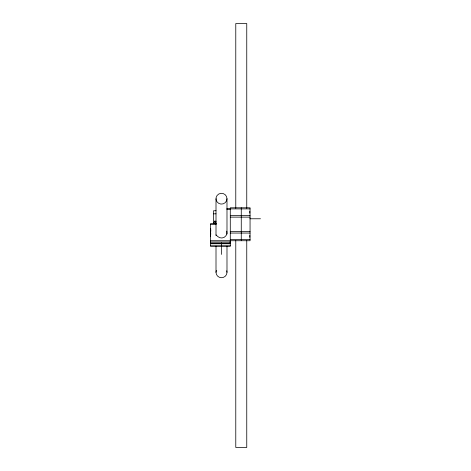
<?xml version="1.0" encoding="UTF-8"?>
<svg xmlns="http://www.w3.org/2000/svg" width="471" height="471" viewBox="0 0 471 471"><rect width="100%" height="100%" fill="white"/><g stroke="black" fill="none" stroke-linecap="round" stroke-linejoin="round"><path stroke-width="0.71" d="M210.513 236.089L210.731 228.841M210.513 235.889L210.773 230.195M210.702 228.847L210.513 232.409M210.513 233.993L210.967 233.952M226.851 208.47L230.284 208.47M230.284 208.888L250.054 208.888M226.851 209.36L230.284 209.36M216.006 210.749L213.534 210.749L213.534 221.164L216.006 221.164M213.534 213.828L216.006 213.828M230.284 215.477L250.054 215.477M230.284 217.125L250.054 217.125M249.807 218.774L260.487 218.774M216.006 221.865L213.534 221.865L213.534 223.766M213.534 222.954L216.006 222.954M213.534 223.26L216.006 223.26M216.283 223.607L210.513 223.607L210.513 246.38L230.284 246.38L230.284 207.793L250.054 207.793L250.054 240.734L210.513 240.722M210.513 224.502L216.283 224.502M230.284 231.402L250.054 231.402M230.284 233.051L250.054 233.051M230.284 239.639L250.054 239.639M210.513 241.994L230.284 241.994M210.513 243.142L230.284 243.142M210.513 243.33L230.284 243.33M210.513 245.238L230.284 245.238M216.006 234.852L217.614 236.436A5.493 5.405 0 0 0 226.775 231.126M249.777 211.238L249.777 213.133M249.777 235.4L249.777 237.29M246.757 208.27L246.757 23.55L235.777 23.55L235.777 208.27M246.757 240.652L246.757 447.45L235.777 447.45L235.777 240.652M241.264 207.793L241.264 240.734M230.007 241.829L230.007 242.141M230.007 243.036L230.007 243.678M228.912 243.319L228.912 243.713M226.987 198.697A5.493 5.405 0 0 1 218.75 203.378A5.493 5.405 0 0 1 218.75 194.011A5.493 5.405 0 0 1 226.987 198.697L226.987 234.087M226.987 246.115L226.987 272.303M221.5 242.777L221.5 254.428M219.851 243.319L219.851 243.713M216.006 198.697L216.006 235.506M216.006 246.115L216.006 272.303M226.769 270.784A5.493 5.405 0 0 1 221.299 277.707A5.493 5.405 0 0 1 216.354 270.413"/></g></svg>
